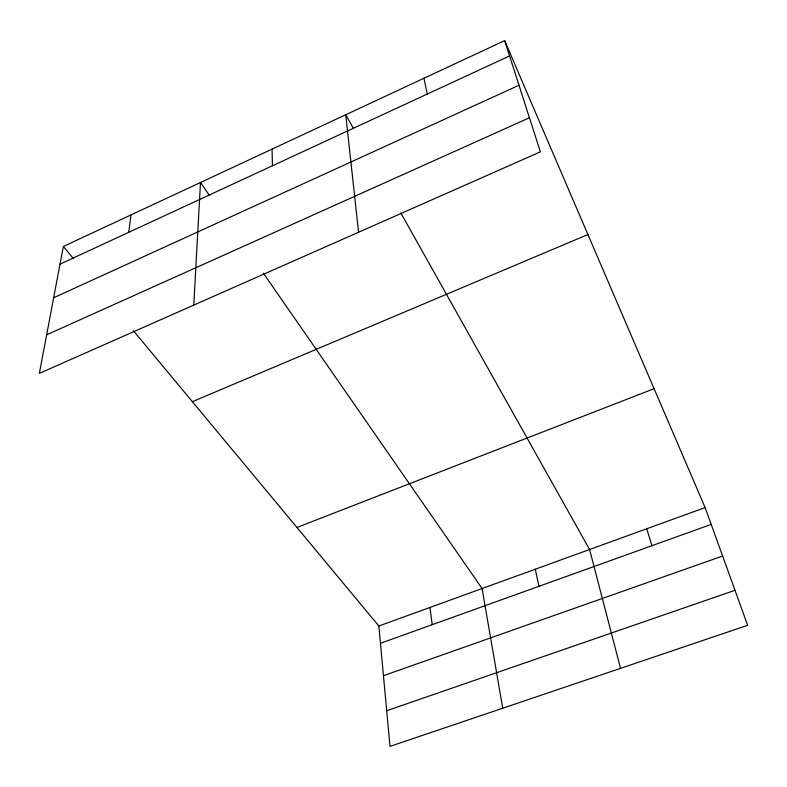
<?xml version="1.0" encoding="UTF-8"?>
<svg xmlns="http://www.w3.org/2000/svg" width="787" height="787" viewBox="0 0 787 787"><rect width="100%" height="100%" fill="white"/><g stroke="black" fill="none" stroke-linecap="round" stroke-linejoin="round"><path stroke-width="1.18" d="M193.769 305.11L200.488 182.505L209.578 195.609M128.783 232.303L130.957 214.949M63.363 246.479L39.35 373.382L540.374 151.861L504.664 40.609L63.363 246.479L73.466 258.648M60.019 264.147L509.582 55.936M53.654 297.761L518.987 85.242M46.649 334.819L529.425 117.765M192.372 401.675L587.909 234.536M296.945 527.467L654.086 388.689M378.852 625.999L705.122 507.576L747.65 625.311L390.008 746.391L378.852 625.999L133.406 330.737M380.455 643.284L711.192 524.398M383.456 675.699L722.614 556.025M386.702 710.72L734.999 590.289M263.399 273.217L482.087 588.528L502.736 708.231M353.54 128.655L345.739 114.745L358.567 232.244M400.849 212.992L589.591 549.503L620.549 668.34M504.664 40.609L705.122 507.576M646.727 528.766L651.97 545.686M535.288 569.217L538.967 586.305M423.967 78.247L427.272 94.056M429.948 607.456L432.22 624.681M272.056 149.117L272.44 165.772"/></g></svg>
